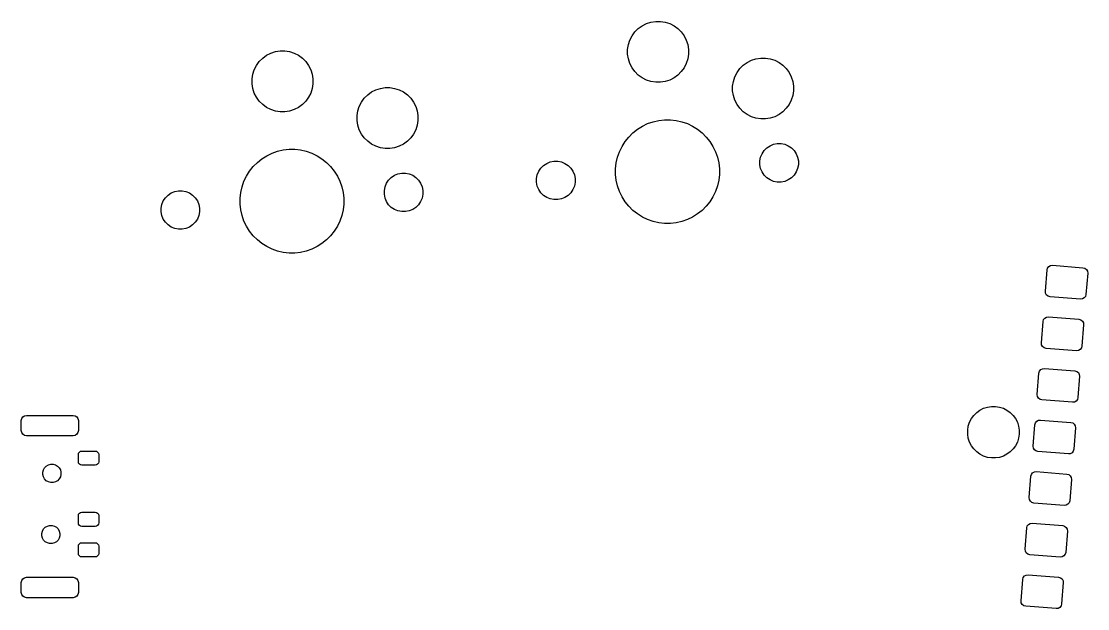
# Model space of a CAD drawing. Extents: x -174 to 104, y -33 to 58.
# Drawn here: x -174 to -121.6, y -27.1 to 1.7 of the extents above; entities that cross this region are included whole.
import ezdxf

# ---------------------------------------------------------------- set-up
doc = ezdxf.new("R2010")
doc.units = 0
doc.layers.add('BLACK', color=7, linetype='CONTINUOUS')

msp = doc.modelspace()

# ---------------------------------------------------------------- linework, layer by layer
at = {"layer": 'BLACK', "linetype": 'CONTINUOUS'}
for p, q in [((-143.523164, 1.472488), (-143.313441, 1.579347)), ((-143.313441, 1.579347), (-143.089584, 1.652083)), ((-143.089584, 1.652083), (-142.857105, 1.688904)), ((-142.857105, 1.688904), (-142.621727, 1.688904)), ((-142.621727, 1.688904), (-142.389248, 1.652083)), ((-142.389248, 1.652083), (-142.165391, 1.579347)), ((-142.165391, 1.579347), (-141.955668, 1.472488)), ((-144.018376, 0.977276), (-143.880025, 1.1677)), ((-143.880025, 1.1677), (-143.713588, 1.334137)), ((-143.713588, 1.334137), (-143.523164, 1.472488)), ((-141.955668, 1.472488), (-141.765244, 1.334137)), ((-141.765244, 1.334137), (-141.598807, 1.1677)), ((-141.598807, 1.1677), (-141.460456, 0.977276)), ((-144.234792, 0.311217), (-144.197971, 0.543696)), ((-144.197971, 0.543696), (-144.125235, 0.767553)), ((-144.125235, 0.767553), (-144.018376, 0.977276)), ((-141.460456, 0.977276), (-141.353597, 0.767553)), ((-141.353597, 0.767553), (-141.280861, 0.543696)), ((-141.280861, 0.543696), (-141.24404, 0.311217)), ((-162.156558, -0.117357), (-161.966134, 0.020994)), ((-161.966134, 0.020994), (-161.756411, 0.127853)), ((-161.756411, 0.127853), (-161.532554, 0.200589)), ((-161.532554, 0.200589), (-161.300075, 0.23741)), ((-161.300075, 0.23741), (-161.064697, 0.23741)), ((-161.064697, 0.23741), (-160.832218, 0.200589)), ((-160.832218, 0.200589), (-160.608361, 0.127853)), ((-160.608361, 0.127853), (-160.398638, 0.020994)), ((-160.398638, 0.020994), (-160.208214, -0.117357)), ((-144.234792, 0.075839), (-144.234792, 0.311217)), ((-144.197971, -0.15664), (-144.234792, 0.075839)), ((-141.24404, 0.075839), (-141.280861, -0.15664)), ((-141.24404, 0.311217), (-141.24404, 0.075839)), ((-162.568205, -0.683941), (-162.461346, -0.474218)), ((-162.461346, -0.474218), (-162.322995, -0.283794)), ((-162.322995, -0.283794), (-162.156558, -0.117357)), ((-160.208214, -0.117357), (-160.041777, -0.283794)), ((-160.041777, -0.283794), (-159.903426, -0.474218)), ((-159.903426, -0.474218), (-159.796567, -0.683941)), ((-144.125235, -0.380497), (-144.197971, -0.15664)), ((-144.018376, -0.59022), (-144.125235, -0.380497)), ((-141.353597, -0.380497), (-141.460456, -0.59022)), ((-141.280861, -0.15664), (-141.353597, -0.380497)), ((-138.722828, -0.633222), (-138.556391, -0.466785)), ((-138.556391, -0.466785), (-138.365967, -0.328434)), ((-138.365967, -0.328434), (-138.156244, -0.221575)), ((-138.156244, -0.221575), (-137.932387, -0.148839)), ((-137.932387, -0.148839), (-137.699908, -0.112018)), ((-137.699908, -0.112018), (-137.46453, -0.112018)), ((-137.46453, -0.112018), (-137.232051, -0.148839)), ((-137.232051, -0.148839), (-137.008194, -0.221575)), ((-137.008194, -0.221575), (-136.798471, -0.328434)), ((-136.798471, -0.328434), (-136.608047, -0.466785)), ((-136.608047, -0.466785), (-136.44161, -0.633222)), ((-162.677762, -1.140277), (-162.640941, -0.907798)), ((-162.640941, -0.907798), (-162.568205, -0.683941)), ((-159.796567, -0.683941), (-159.723831, -0.907798)), ((-159.723831, -0.907798), (-159.68701, -1.140277)), ((-143.880025, -0.780644), (-144.018376, -0.59022)), ((-143.713588, -0.947081), (-143.880025, -0.780644)), ((-143.523164, -1.085432), (-143.713588, -0.947081)), ((-141.765244, -0.947081), (-141.955668, -1.085432)), ((-141.598807, -0.780644), (-141.765244, -0.947081)), ((-141.460456, -0.59022), (-141.598807, -0.780644)), ((-139.040774, -1.257226), (-138.968038, -1.033369)), ((-138.968038, -1.033369), (-138.861179, -0.823646)), ((-138.861179, -0.823646), (-138.722828, -0.633222)), ((-136.44161, -0.633222), (-136.303259, -0.823646)), ((-136.303259, -0.823646), (-136.1964, -1.033369)), ((-136.1964, -1.033369), (-136.123664, -1.257226)), ((-162.677762, -1.375655), (-162.677762, -1.140277)), ((-162.640941, -1.608134), (-162.677762, -1.375655)), ((-159.68701, -1.375655), (-159.723831, -1.608134)), ((-159.68701, -1.140277), (-159.68701, -1.375655)), ((-156.375357, -1.600333), (-156.142878, -1.563512)), ((-156.142878, -1.563512), (-155.9075, -1.563512)), ((-155.9075, -1.563512), (-155.675021, -1.600333)), ((-143.313441, -1.192291), (-143.523164, -1.085432)), ((-143.089584, -1.265027), (-143.313441, -1.192291)), ((-142.857105, -1.301848), (-143.089584, -1.265027)), ((-142.621727, -1.301848), (-142.857105, -1.301848)), ((-142.389248, -1.265027), (-142.621727, -1.301848)), ((-142.165391, -1.192291), (-142.389248, -1.265027)), ((-141.955668, -1.085432), (-142.165391, -1.192291)), ((-139.077595, -1.489705), (-139.040774, -1.257226)), ((-139.077595, -1.725083), (-139.077595, -1.489705)), ((-136.123664, -1.257226), (-136.086843, -1.489705)), ((-136.086843, -1.489705), (-136.086843, -1.725083)), ((-162.568205, -1.831991), (-162.640941, -1.608134)), ((-162.461346, -2.041714), (-162.568205, -1.831991)), ((-162.322995, -2.232138), (-162.461346, -2.041714)), ((-159.903426, -2.041714), (-160.041777, -2.232138)), ((-159.796567, -1.831991), (-159.903426, -2.041714)), ((-159.723831, -1.608134), (-159.796567, -1.831991)), ((-157.304149, -2.27514), (-157.165798, -2.084716)), ((-157.165798, -2.084716), (-156.999361, -1.918279)), ((-156.999361, -1.918279), (-156.808937, -1.779928)), ((-156.808937, -1.779928), (-156.599214, -1.673069)), ((-156.599214, -1.673069), (-156.375357, -1.600333)), ((-155.675021, -1.600333), (-155.451164, -1.673069)), ((-155.451164, -1.673069), (-155.241441, -1.779928)), ((-155.241441, -1.779928), (-155.051017, -1.918279)), ((-155.051017, -1.918279), (-154.88458, -2.084716)), ((-154.88458, -2.084716), (-154.746229, -2.27514)), ((-139.040774, -1.957562), (-139.077595, -1.725083)), ((-138.968038, -2.181419), (-139.040774, -1.957562)), ((-136.123664, -1.957562), (-136.1964, -2.181419)), ((-136.086843, -1.725083), (-136.123664, -1.957562)), ((-162.156558, -2.398575), (-162.322995, -2.232138)), ((-161.966134, -2.536926), (-162.156558, -2.398575)), ((-161.756411, -2.643785), (-161.966134, -2.536926)), ((-160.398638, -2.536926), (-160.608361, -2.643785)), ((-160.208214, -2.398575), (-160.398638, -2.536926)), ((-160.041777, -2.232138), (-160.208214, -2.398575)), ((-157.483744, -2.70872), (-157.411008, -2.484863)), ((-157.411008, -2.484863), (-157.304149, -2.27514)), ((-154.746229, -2.27514), (-154.63937, -2.484863)), ((-154.63937, -2.484863), (-154.566634, -2.70872)), ((-138.861179, -2.391142), (-138.968038, -2.181419)), ((-138.722828, -2.581566), (-138.861179, -2.391142)), ((-138.556391, -2.748003), (-138.722828, -2.581566)), ((-136.44161, -2.581566), (-136.608047, -2.748003)), ((-136.303259, -2.391142), (-136.44161, -2.581566)), ((-136.1964, -2.181419), (-136.303259, -2.391142)), ((-161.532554, -2.716521), (-161.756411, -2.643785)), ((-161.300075, -2.753342), (-161.532554, -2.716521)), ((-161.064697, -2.753342), (-161.300075, -2.753342)), ((-160.832218, -2.716521), (-161.064697, -2.753342)), ((-160.608361, -2.643785), (-160.832218, -2.716521)), ((-157.520565, -2.941199), (-157.483744, -2.70872)), ((-157.520565, -3.176577), (-157.520565, -2.941199)), ((-154.566634, -2.70872), (-154.529813, -2.941199)), ((-154.529813, -2.941199), (-154.529813, -3.176577)), ((-138.365967, -2.886354), (-138.556391, -2.748003)), ((-138.156244, -2.993213), (-138.365967, -2.886354)), ((-137.932387, -3.065949), (-138.156244, -2.993213)), ((-137.699908, -3.10277), (-137.932387, -3.065949)), ((-137.46453, -3.10277), (-137.699908, -3.10277)), ((-137.232051, -3.065949), (-137.46453, -3.10277)), ((-137.008194, -2.993213), (-137.232051, -3.065949)), ((-136.798471, -2.886354), (-137.008194, -2.993213)), ((-136.608047, -2.748003), (-136.798471, -2.886354)), ((-157.483744, -3.409056), (-157.520565, -3.176577)), ((-157.411008, -3.632913), (-157.483744, -3.409056)), ((-157.304149, -3.842636), (-157.411008, -3.632913)), ((-154.63937, -3.632913), (-154.746229, -3.842636)), ((-154.566634, -3.409056), (-154.63937, -3.632913)), ((-154.529813, -3.176577), (-154.566634, -3.409056)), ((-143.975691, -3.786896), (-143.752119, -3.608604)), ((-143.752119, -3.608604), (-143.50999, -3.456464)), ((-143.50999, -3.456464), (-143.25235, -3.332391)), ((-143.25235, -3.332391), (-142.982438, -3.237945)), ((-142.982438, -3.237945), (-142.703648, -3.174313)), ((-142.703648, -3.174313), (-142.419487, -3.142296)), ((-142.419487, -3.142296), (-142.133527, -3.142296)), ((-142.133527, -3.142296), (-141.849366, -3.174313)), ((-141.849366, -3.174313), (-141.570576, -3.237945)), ((-141.570576, -3.237945), (-141.300664, -3.332391)), ((-141.300664, -3.332391), (-141.043024, -3.456464)), ((-141.043024, -3.456464), (-140.800895, -3.608604)), ((-140.800895, -3.608604), (-140.577323, -3.786896)), ((-157.165798, -4.03306), (-157.304149, -3.842636)), ((-156.999361, -4.199497), (-157.165798, -4.03306)), ((-154.88458, -4.03306), (-155.051017, -4.199497)), ((-154.746229, -3.842636), (-154.88458, -4.03306)), ((-144.356187, -4.212672), (-144.177895, -3.9891)), ((-144.177895, -3.9891), (-143.975691, -3.786896)), ((-140.577323, -3.786896), (-140.375119, -3.9891)), ((-140.375119, -3.9891), (-140.196827, -4.212672)), ((-161.69532, -4.783885), (-161.425408, -4.689439)), ((-161.425408, -4.689439), (-161.146618, -4.625807)), ((-161.146618, -4.625807), (-160.862457, -4.59379)), ((-160.862457, -4.59379), (-160.576497, -4.59379)), ((-160.576497, -4.59379), (-160.292336, -4.625807)), ((-160.292336, -4.625807), (-160.013546, -4.689439)), ((-160.013546, -4.689439), (-159.743634, -4.783885)), ((-156.808937, -4.337848), (-156.999361, -4.199497)), ((-156.599214, -4.444707), (-156.808937, -4.337848)), ((-156.375357, -4.517443), (-156.599214, -4.444707)), ((-156.142878, -4.554264), (-156.375357, -4.517443)), ((-155.9075, -4.554264), (-156.142878, -4.554264)), ((-155.675021, -4.517443), (-155.9075, -4.554264)), ((-155.451164, -4.444707), (-155.675021, -4.517443)), ((-155.241441, -4.337848), (-155.451164, -4.444707)), ((-155.051017, -4.199497), (-155.241441, -4.337848)), ((-144.726846, -4.982353), (-144.6324, -4.712441)), ((-144.6324, -4.712441), (-144.508327, -4.454801)), ((-144.508327, -4.454801), (-144.356187, -4.212672)), ((-140.196827, -4.212672), (-140.044687, -4.454801)), ((-140.044687, -4.454801), (-139.920614, -4.712441)), ((-139.920614, -4.712441), (-139.826168, -4.982353)), ((-137.631287, -4.808932), (-137.527822, -4.654085)), ((-137.527822, -4.654085), (-137.396136, -4.522399)), ((-137.396136, -4.522399), (-137.241289, -4.418934)), ((-137.241289, -4.418934), (-137.069232, -4.347666)), ((-137.069232, -4.347666), (-136.886578, -4.311334)), ((-136.886578, -4.311334), (-136.700346, -4.311334)), ((-136.700346, -4.311334), (-136.517692, -4.347666)), ((-136.517692, -4.347666), (-136.345635, -4.418934)), ((-136.345635, -4.418934), (-136.190788, -4.522399)), ((-136.190788, -4.522399), (-136.059102, -4.654085)), ((-136.059102, -4.654085), (-135.955637, -4.808932)), ((-162.418661, -5.23839), (-162.195089, -5.060098)), ((-162.195089, -5.060098), (-161.95296, -4.907958)), ((-161.95296, -4.907958), (-161.69532, -4.783885)), ((-159.743634, -4.783885), (-159.485994, -4.907958)), ((-159.485994, -4.907958), (-159.243865, -5.060098)), ((-159.243865, -5.060098), (-159.020293, -5.23839)), ((-148.207379, -5.281984), (-148.035322, -5.210716)), ((-148.035322, -5.210716), (-147.852668, -5.174384)), ((-147.852668, -5.174384), (-147.666436, -5.174384)), ((-147.666436, -5.174384), (-147.483782, -5.210716)), ((-147.483782, -5.210716), (-147.311725, -5.281984)), ((-144.790478, -5.261143), (-144.726846, -4.982353)), ((-139.826168, -4.982353), (-139.762536, -5.261143)), ((-137.738887, -5.163643), (-137.702555, -4.980989)), ((-137.738887, -5.349875), (-137.738887, -5.163643)), ((-137.702555, -4.980989), (-137.631287, -4.808932)), ((-135.955637, -4.808932), (-135.884369, -4.980989)), ((-135.884369, -4.980989), (-135.848037, -5.163643)), ((-135.848037, -5.163643), (-135.848037, -5.349875)), ((-162.951297, -5.906295), (-162.799157, -5.664166)), ((-162.799157, -5.664166), (-162.620865, -5.440594)), ((-162.620865, -5.440594), (-162.418661, -5.23839)), ((-159.020293, -5.23839), (-158.818089, -5.440594)), ((-158.818089, -5.440594), (-158.639797, -5.664166)), ((-158.639797, -5.664166), (-158.487657, -5.906295)), ((-148.668645, -5.844039), (-148.597377, -5.671982)), ((-148.597377, -5.671982), (-148.493912, -5.517135)), ((-148.493912, -5.517135), (-148.362226, -5.385449)), ((-148.362226, -5.385449), (-148.207379, -5.281984)), ((-147.311725, -5.281984), (-147.156878, -5.385449)), ((-147.156878, -5.385449), (-147.025192, -5.517135)), ((-147.025192, -5.517135), (-146.921727, -5.671982)), ((-146.921727, -5.671982), (-146.850459, -5.844039)), ((-144.822495, -5.545304), (-144.790478, -5.261143)), ((-144.822495, -5.831264), (-144.822495, -5.545304)), ((-139.762536, -5.261143), (-139.730519, -5.545304)), ((-139.730519, -5.545304), (-139.730519, -5.831264)), ((-137.702555, -5.532529), (-137.738887, -5.349875)), ((-137.631287, -5.704586), (-137.702555, -5.532529)), ((-137.527822, -5.859433), (-137.631287, -5.704586)), ((-135.955637, -5.704586), (-136.059102, -5.859433)), ((-135.884369, -5.532529), (-135.955637, -5.704586)), ((-135.848037, -5.349875), (-135.884369, -5.532529)), ((-163.169816, -6.433847), (-163.07537, -6.163935)), ((-163.07537, -6.163935), (-162.951297, -5.906295)), ((-158.487657, -5.906295), (-158.363584, -6.163935)), ((-158.363584, -6.163935), (-158.269138, -6.433847)), ((-156.145525, -6.432483), (-156.074257, -6.260426)), ((-156.074257, -6.260426), (-155.970792, -6.105579)), ((-155.970792, -6.105579), (-155.839106, -5.973893)), ((-155.839106, -5.973893), (-155.684259, -5.870428)), ((-155.684259, -5.870428), (-155.512202, -5.79916)), ((-155.512202, -5.79916), (-155.329548, -5.762828)), ((-155.329548, -5.762828), (-155.143316, -5.762828)), ((-155.143316, -5.762828), (-154.960662, -5.79916)), ((-154.960662, -5.79916), (-154.788605, -5.870428)), ((-154.788605, -5.870428), (-154.633758, -5.973893)), ((-154.633758, -5.973893), (-154.502072, -6.105579)), ((-154.502072, -6.105579), (-154.398607, -6.260426)), ((-154.398607, -6.260426), (-154.327339, -6.432483)), ((-148.704977, -6.026693), (-148.668645, -5.844039)), ((-148.704977, -6.212925), (-148.704977, -6.026693)), ((-148.668645, -6.395579), (-148.704977, -6.212925)), ((-146.850459, -5.844039), (-146.814127, -6.026693)), ((-146.814127, -6.212925), (-146.850459, -6.395579)), ((-146.814127, -6.026693), (-146.814127, -6.212925)), ((-144.790478, -6.115425), (-144.822495, -5.831264)), ((-144.726846, -6.394215), (-144.790478, -6.115425)), ((-139.762536, -6.115425), (-139.826168, -6.394215)), ((-139.730519, -5.831264), (-139.762536, -6.115425)), ((-137.396136, -5.991119), (-137.527822, -5.859433)), ((-137.241289, -6.094584), (-137.396136, -5.991119)), ((-137.069232, -6.165852), (-137.241289, -6.094584)), ((-136.886578, -6.202184), (-137.069232, -6.165852)), ((-136.700346, -6.202184), (-136.886578, -6.202184)), ((-136.517692, -6.165852), (-136.700346, -6.202184)), ((-136.345635, -6.094584), (-136.517692, -6.165852)), ((-136.190788, -5.991119), (-136.345635, -6.094584)), ((-136.059102, -5.859433), (-136.190788, -5.991119)), ((-166.805196, -6.836943), (-166.650349, -6.733478)), ((-166.650349, -6.733478), (-166.478292, -6.66221)), ((-166.478292, -6.66221), (-166.295638, -6.625878)), ((-166.295638, -6.625878), (-166.109406, -6.625878)), ((-166.109406, -6.625878), (-165.926752, -6.66221)), ((-165.926752, -6.66221), (-165.754695, -6.733478)), ((-165.754695, -6.733478), (-165.599848, -6.836943)), ((-163.265465, -6.996798), (-163.233448, -6.712637)), ((-163.233448, -6.712637), (-163.169816, -6.433847)), ((-158.269138, -6.433847), (-158.205506, -6.712637)), ((-158.205506, -6.712637), (-158.173489, -6.996798)), ((-156.181857, -6.615137), (-156.145525, -6.432483)), ((-156.181857, -6.801369), (-156.181857, -6.615137)), ((-156.145525, -6.984023), (-156.181857, -6.801369)), ((-154.327339, -6.432483), (-154.291007, -6.615137)), ((-154.291007, -6.801369), (-154.327339, -6.984023)), ((-154.291007, -6.615137), (-154.291007, -6.801369)), ((-148.597377, -6.567636), (-148.668645, -6.395579)), ((-148.493912, -6.722483), (-148.597377, -6.567636)), ((-148.362226, -6.854169), (-148.493912, -6.722483)), ((-147.025192, -6.722483), (-147.156878, -6.854169)), ((-146.921727, -6.567636), (-147.025192, -6.722483)), ((-146.850459, -6.395579), (-146.921727, -6.567636)), ((-144.6324, -6.664127), (-144.726846, -6.394215)), ((-144.508327, -6.921767), (-144.6324, -6.664127)), ((-139.920614, -6.664127), (-140.044687, -6.921767)), ((-139.826168, -6.394215), (-139.920614, -6.664127)), ((-167.147947, -7.478187), (-167.111615, -7.295533)), ((-167.111615, -7.295533), (-167.040347, -7.123476)), ((-167.040347, -7.123476), (-166.936882, -6.968629)), ((-166.936882, -6.968629), (-166.805196, -6.836943)), ((-165.599848, -6.836943), (-165.468162, -6.968629)), ((-165.468162, -6.968629), (-165.364697, -7.123476)), ((-165.364697, -7.123476), (-165.293429, -7.295533)), ((-165.293429, -7.295533), (-165.257097, -7.478187)), ((-163.265465, -7.282758), (-163.265465, -6.996798)), ((-163.233448, -7.566919), (-163.265465, -7.282758)), ((-158.173489, -7.282758), (-158.205506, -7.566919)), ((-158.173489, -6.996798), (-158.173489, -7.282758)), ((-156.074257, -7.15608), (-156.145525, -6.984023)), ((-155.970792, -7.310927), (-156.074257, -7.15608)), ((-155.839106, -7.442613), (-155.970792, -7.310927)), ((-154.502072, -7.310927), (-154.633758, -7.442613)), ((-154.398607, -7.15608), (-154.502072, -7.310927)), ((-154.327339, -6.984023), (-154.398607, -7.15608)), ((-148.207379, -6.957634), (-148.362226, -6.854169)), ((-148.035322, -7.028902), (-148.207379, -6.957634)), ((-147.852668, -7.065234), (-148.035322, -7.028902)), ((-147.666436, -7.065234), (-147.852668, -7.065234)), ((-147.483782, -7.028902), (-147.666436, -7.065234)), ((-147.311725, -6.957634), (-147.483782, -7.028902)), ((-147.156878, -6.854169), (-147.311725, -6.957634)), ((-144.356187, -7.163896), (-144.508327, -6.921767)), ((-144.177895, -7.387468), (-144.356187, -7.163896)), ((-140.196827, -7.163896), (-140.375119, -7.387468)), ((-140.044687, -6.921767), (-140.196827, -7.163896)), ((-167.147947, -7.664419), (-167.147947, -7.478187)), ((-167.111615, -7.847073), (-167.147947, -7.664419)), ((-167.040347, -8.01913), (-167.111615, -7.847073)), ((-165.293429, -7.847073), (-165.364697, -8.01913)), ((-165.257097, -7.664419), (-165.293429, -7.847073)), ((-165.257097, -7.478187), (-165.257097, -7.664419)), ((-163.169816, -7.845709), (-163.233448, -7.566919)), ((-163.07537, -8.115621), (-163.169816, -7.845709)), ((-158.269138, -7.845709), (-158.363584, -8.115621)), ((-158.205506, -7.566919), (-158.269138, -7.845709)), ((-155.684259, -7.546078), (-155.839106, -7.442613)), ((-155.512202, -7.617346), (-155.684259, -7.546078)), ((-155.329548, -7.653678), (-155.512202, -7.617346)), ((-155.143316, -7.653678), (-155.329548, -7.653678)), ((-154.960662, -7.617346), (-155.143316, -7.653678)), ((-154.788605, -7.546078), (-154.960662, -7.617346)), ((-154.633758, -7.442613), (-154.788605, -7.546078)), ((-143.975691, -7.589672), (-144.177895, -7.387468)), ((-143.752119, -7.767964), (-143.975691, -7.589672)), ((-143.50999, -7.920104), (-143.752119, -7.767964)), ((-140.800895, -7.767964), (-141.043024, -7.920104)), ((-140.577323, -7.589672), (-140.800895, -7.767964)), ((-140.375119, -7.387468), (-140.577323, -7.589672)), ((-166.936882, -8.173977), (-167.040347, -8.01913)), ((-166.805196, -8.305663), (-166.936882, -8.173977)), ((-166.650349, -8.409128), (-166.805196, -8.305663)), ((-165.599848, -8.305663), (-165.754695, -8.409128)), ((-165.468162, -8.173977), (-165.599848, -8.305663)), ((-165.364697, -8.01913), (-165.468162, -8.173977)), ((-162.951297, -8.373261), (-163.07537, -8.115621)), ((-162.799157, -8.61539), (-162.951297, -8.373261)), ((-158.487657, -8.373261), (-158.639797, -8.61539)), ((-158.363584, -8.115621), (-158.487657, -8.373261)), ((-143.25235, -8.044177), (-143.50999, -7.920104)), ((-142.982438, -8.138623), (-143.25235, -8.044177)), ((-142.703648, -8.202255), (-142.982438, -8.138623)), ((-142.419487, -8.234272), (-142.703648, -8.202255)), ((-142.133527, -8.234272), (-142.419487, -8.234272)), ((-141.849366, -8.202255), (-142.133527, -8.234272)), ((-141.570576, -8.138623), (-141.849366, -8.202255)), ((-141.300664, -8.044177), (-141.570576, -8.138623)), ((-141.043024, -7.920104), (-141.300664, -8.044177)), ((-166.478292, -8.480396), (-166.650349, -8.409128)), ((-166.295638, -8.516728), (-166.478292, -8.480396)), ((-166.109406, -8.516728), (-166.295638, -8.516728)), ((-165.926752, -8.480396), (-166.109406, -8.516728)), ((-165.754695, -8.409128), (-165.926752, -8.480396)), ((-162.620865, -8.838962), (-162.799157, -8.61539)), ((-162.418661, -9.041166), (-162.620865, -8.838962)), ((-158.818089, -8.838962), (-159.020293, -9.041166)), ((-158.639797, -8.61539), (-158.818089, -8.838962)), ((-162.195089, -9.219458), (-162.418661, -9.041166)), ((-161.95296, -9.371598), (-162.195089, -9.219458)), ((-161.69532, -9.495671), (-161.95296, -9.371598)), ((-159.485994, -9.371598), (-159.743634, -9.495671)), ((-159.243865, -9.219458), (-159.485994, -9.371598)), ((-159.020293, -9.041166), (-159.243865, -9.219458)), ((-161.425408, -9.590117), (-161.69532, -9.495671)), ((-161.146618, -9.653749), (-161.425408, -9.590117)), ((-160.862457, -9.685766), (-161.146618, -9.653749)), ((-160.576497, -9.685766), (-160.862457, -9.685766)), ((-160.292336, -9.653749), (-160.576497, -9.685766)), ((-160.013546, -9.590117), (-160.292336, -9.653749)), ((-159.743634, -9.495671), (-160.013546, -9.590117)), ((-123.636235, -10.516376), (-123.609758, -10.422493)), ((-123.609758, -10.422493), (-123.549368, -10.345889)), ((-123.549368, -10.345889), (-123.46426, -10.298227)), ((-123.46426, -10.298227), (-123.367391, -10.286762)), ((-123.367391, -10.286762), (-121.872015, -10.40445)), ((-121.872015, -10.40445), (-121.778132, -10.430928)), ((-121.778132, -10.430928), (-121.701528, -10.491317)), ((-123.718617, -11.56314), (-123.636235, -10.516376)), ((-121.642401, -10.673294), (-121.724783, -11.720058)), ((-121.701528, -10.491317), (-121.653866, -10.576425)), ((-121.653866, -10.576425), (-121.642401, -10.673294)), ((-123.707152, -11.660009), (-123.718617, -11.56314)), ((-123.65949, -11.745117), (-123.707152, -11.660009)), ((-123.582886, -11.805506), (-123.65949, -11.745117)), ((-123.489003, -11.831984), (-123.582886, -11.805506)), ((-121.993627, -11.949672), (-123.489003, -11.831984)), ((-121.896758, -11.938207), (-121.993627, -11.949672)), ((-121.81165, -11.890545), (-121.896758, -11.938207)), ((-121.75126, -11.813941), (-121.81165, -11.890545)), ((-121.724783, -11.720058), (-121.75126, -11.813941)), ((-123.917903, -14.09531), (-123.835521, -13.048546)), ((-123.835521, -13.048546), (-123.809044, -12.954663)), ((-123.809044, -12.954663), (-123.748654, -12.878059)), ((-123.748654, -12.878059), (-123.663546, -12.830397)), ((-123.663546, -12.830397), (-123.566677, -12.818932)), ((-123.566677, -12.818932), (-122.071301, -12.93662)), ((-122.071301, -12.93662), (-121.977418, -12.963098)), ((-121.977418, -12.963098), (-121.900814, -13.023487)), ((-121.900814, -13.023487), (-121.853152, -13.108595)), ((-121.841687, -13.205464), (-121.924069, -14.252228)), ((-121.853152, -13.108595), (-121.841687, -13.205464)), ((-123.906438, -14.192179), (-123.917903, -14.09531)), ((-123.858776, -14.277287), (-123.906438, -14.192179)), ((-123.782172, -14.337676), (-123.858776, -14.277287)), ((-123.688289, -14.364154), (-123.782172, -14.337676)), ((-122.192913, -14.481842), (-123.688289, -14.364154)), ((-122.096044, -14.470377), (-122.192913, -14.481842)), ((-122.010936, -14.422715), (-122.096044, -14.470377)), ((-121.950546, -14.346111), (-122.010936, -14.422715)), ((-121.924069, -14.252228), (-121.950546, -14.346111)), ((-124.117189, -16.62748), (-124.034807, -15.580716)), ((-124.034807, -15.580716), (-124.00833, -15.486833)), ((-124.00833, -15.486833), (-123.94794, -15.410229)), ((-123.94794, -15.410229), (-123.862832, -15.362567)), ((-123.862832, -15.362567), (-123.765963, -15.351102)), ((-123.765963, -15.351102), (-122.270587, -15.46879)), ((-122.270587, -15.46879), (-122.176704, -15.495268)), ((-122.176704, -15.495268), (-122.1001, -15.555657)), ((-122.1001, -15.555657), (-122.052438, -15.640765)), ((-122.052438, -15.640765), (-122.040973, -15.737634)), ((-122.040973, -15.737634), (-122.123355, -16.784398)), ((-124.105724, -16.724349), (-124.117189, -16.62748)), ((-124.058062, -16.809457), (-124.105724, -16.724349)), ((-126.75482, -17.306047), (-126.565288, -17.244464)), ((-126.565288, -17.244464), (-126.368455, -17.213289)), ((-126.368455, -17.213289), (-126.169169, -17.213289)), ((-126.169169, -17.213289), (-125.972336, -17.244464)), ((-125.972336, -17.244464), (-125.782804, -17.306047)), ((-123.981458, -16.869846), (-124.058062, -16.809457)), ((-123.887575, -16.896324), (-123.981458, -16.869846)), ((-122.392199, -17.014012), (-123.887575, -16.896324)), ((-122.29533, -17.002547), (-122.392199, -17.014012)), ((-122.210222, -16.954885), (-122.29533, -17.002547)), ((-122.149832, -16.878281), (-122.210222, -16.954885)), ((-122.123355, -16.784398), (-122.149832, -16.878281)), ((-173.989774, -17.80779), (-173.935581, -17.726684)), ((-173.935581, -17.726684), (-173.854475, -17.672491)), ((-173.854475, -17.672491), (-173.758804, -17.653461)), ((-173.758804, -17.653461), (-171.458804, -17.653461)), ((-171.458804, -17.653461), (-171.363133, -17.672491)), ((-171.363133, -17.672491), (-171.282027, -17.726684)), ((-171.282027, -17.726684), (-171.227834, -17.80779)), ((-127.351665, -17.815801), (-127.234528, -17.654575)), ((-127.234528, -17.654575), (-127.093611, -17.513658)), ((-127.093611, -17.513658), (-126.932385, -17.396521)), ((-126.932385, -17.396521), (-126.75482, -17.306047)), ((-125.782804, -17.306047), (-125.605239, -17.396521)), ((-125.605239, -17.396521), (-125.444013, -17.513658)), ((-125.444013, -17.513658), (-125.303096, -17.654575)), ((-125.303096, -17.654575), (-125.185959, -17.815801)), ((-174.008804, -17.903461), (-173.989774, -17.80779)), ((-174.008804, -18.403461), (-174.008804, -17.903461)), ((-171.227834, -17.80779), (-171.208804, -17.903461)), ((-171.208804, -17.903461), (-171.208804, -18.403461)), ((-127.534897, -18.379731), (-127.503722, -18.182898)), ((-127.503722, -18.182898), (-127.442139, -17.993366)), ((-127.442139, -17.993366), (-127.351665, -17.815801)), ((-125.185959, -17.815801), (-125.095485, -17.993366)), ((-125.095485, -17.993366), (-125.033902, -18.182898)), ((-125.033902, -18.182898), (-125.002727, -18.379731)), ((-124.316475, -19.15965), (-124.234093, -18.112886)), ((-124.234093, -18.112886), (-124.207616, -18.019003)), ((-124.207616, -18.019003), (-124.147226, -17.942399)), ((-124.147226, -17.942399), (-124.062118, -17.894737)), ((-124.062118, -17.894737), (-123.965249, -17.883272)), ((-123.965249, -17.883272), (-122.469873, -18.00096)), ((-122.469873, -18.00096), (-122.37599, -18.027438)), ((-122.37599, -18.027438), (-122.299386, -18.087827)), ((-122.240259, -18.269804), (-122.322641, -19.316568)), ((-122.299386, -18.087827), (-122.251724, -18.172935)), ((-122.251724, -18.172935), (-122.240259, -18.269804)), ((-173.989774, -18.499132), (-174.008804, -18.403461)), ((-173.935581, -18.580238), (-173.989774, -18.499132)), ((-173.854475, -18.634431), (-173.935581, -18.580238)), ((-173.758804, -18.653461), (-173.854475, -18.634431)), ((-171.458804, -18.653461), (-173.758804, -18.653461)), ((-171.363133, -18.634431), (-171.458804, -18.653461)), ((-171.282027, -18.580238), (-171.363133, -18.634431)), ((-171.227834, -18.499132), (-171.282027, -18.580238)), ((-171.208804, -18.403461), (-171.227834, -18.499132)), ((-127.534897, -18.579017), (-127.534897, -18.379731)), ((-127.503722, -18.77585), (-127.534897, -18.579017)), ((-127.442139, -18.965382), (-127.503722, -18.77585)), ((-125.033902, -18.77585), (-125.095485, -18.965382)), ((-125.002727, -18.579017), (-125.033902, -18.77585)), ((-125.002727, -18.379731), (-125.002727, -18.579017)), ((-127.351665, -19.142947), (-127.442139, -18.965382)), ((-127.234528, -19.304173), (-127.351665, -19.142947)), ((-127.093611, -19.44509), (-127.234528, -19.304173)), ((-125.303096, -19.304173), (-125.444013, -19.44509)), ((-125.185959, -19.142947), (-125.303096, -19.304173)), ((-125.095485, -18.965382), (-125.185959, -19.142947)), ((-124.30501, -19.256519), (-124.316475, -19.15965)), ((-124.257348, -19.341627), (-124.30501, -19.256519)), ((-124.180744, -19.402016), (-124.257348, -19.341627)), ((-122.322641, -19.316568), (-122.349118, -19.410451)), ((-171.208804, -19.578461), (-171.195483, -19.511491)), ((-171.208804, -19.928461), (-171.208804, -19.578461)), ((-171.195483, -19.511491), (-171.157548, -19.454717)), ((-171.157548, -19.454717), (-171.100774, -19.416782)), ((-171.100774, -19.416782), (-171.033804, -19.403461)), ((-171.033804, -19.403461), (-170.383804, -19.403461)), ((-170.383804, -19.403461), (-170.316834, -19.416782)), ((-170.316834, -19.416782), (-170.26006, -19.454717)), ((-170.26006, -19.454717), (-170.222125, -19.511491)), ((-170.222125, -19.511491), (-170.208804, -19.578461)), ((-170.208804, -19.578461), (-170.208804, -19.928461)), ((-126.932385, -19.562227), (-127.093611, -19.44509)), ((-126.75482, -19.652701), (-126.932385, -19.562227)), ((-126.565288, -19.714284), (-126.75482, -19.652701)), ((-126.368455, -19.745459), (-126.565288, -19.714284)), ((-126.169169, -19.745459), (-126.368455, -19.745459)), ((-125.972336, -19.714284), (-126.169169, -19.745459)), ((-125.782804, -19.652701), (-125.972336, -19.714284)), ((-125.605239, -19.562227), (-125.782804, -19.652701)), ((-125.444013, -19.44509), (-125.605239, -19.562227)), ((-124.086861, -19.428494), (-124.180744, -19.402016)), ((-122.591485, -19.546182), (-124.086861, -19.428494)), ((-122.494616, -19.534717), (-122.591485, -19.546182)), ((-122.409508, -19.487055), (-122.494616, -19.534717)), ((-122.349118, -19.410451), (-122.409508, -19.487055)), ((-172.954954, -20.444724), (-172.92455, -20.331253)), ((-172.92455, -20.331253), (-172.865813, -20.229518)), ((-172.865813, -20.229518), (-172.782747, -20.146452)), ((-172.782747, -20.146452), (-172.681012, -20.087715)), ((-172.681012, -20.087715), (-172.567541, -20.057311)), ((-172.567541, -20.057311), (-172.450067, -20.057311)), ((-172.450067, -20.057311), (-172.336596, -20.087715)), ((-172.336596, -20.087715), (-172.234861, -20.146452)), ((-172.234861, -20.146452), (-172.151795, -20.229518)), ((-172.151795, -20.229518), (-172.093058, -20.331253)), ((-172.093058, -20.331253), (-172.062654, -20.444724)), ((-171.195483, -19.995431), (-171.208804, -19.928461)), ((-171.157548, -20.052205), (-171.195483, -19.995431)), ((-171.100774, -20.09014), (-171.157548, -20.052205)), ((-171.033804, -20.103461), (-171.100774, -20.09014)), ((-170.383804, -20.103461), (-171.033804, -20.103461)), ((-170.316834, -20.09014), (-170.383804, -20.103461)), ((-170.26006, -20.052205), (-170.316834, -20.09014)), ((-170.222125, -19.995431), (-170.26006, -20.052205)), ((-170.208804, -19.928461), (-170.222125, -19.995431)), ((-124.261404, -20.426907), (-124.164535, -20.415442)), ((-124.164535, -20.415442), (-122.669159, -20.53313)), ((-172.954954, -20.562198), (-172.954954, -20.444724)), ((-172.92455, -20.675669), (-172.954954, -20.562198)), ((-172.865813, -20.777404), (-172.92455, -20.675669)), ((-172.782747, -20.86047), (-172.865813, -20.777404)), ((-172.681012, -20.919207), (-172.782747, -20.86047)), ((-172.567541, -20.949611), (-172.681012, -20.919207)), ((-172.336596, -20.919207), (-172.450067, -20.949611)), ((-172.234861, -20.86047), (-172.336596, -20.919207)), ((-172.151795, -20.777404), (-172.234861, -20.86047)), ((-172.093058, -20.675669), (-172.151795, -20.777404)), ((-172.062654, -20.562198), (-172.093058, -20.675669)), ((-172.062654, -20.444724), (-172.062654, -20.562198)), ((-124.515761, -21.69182), (-124.433379, -20.645056)), ((-124.433379, -20.645056), (-124.406902, -20.551173)), ((-124.406902, -20.551173), (-124.346512, -20.474569)), ((-124.346512, -20.474569), (-124.261404, -20.426907)), ((-122.669159, -20.53313), (-122.575276, -20.559608)), ((-122.575276, -20.559608), (-122.498672, -20.619997)), ((-122.439545, -20.801974), (-122.521927, -21.848738)), ((-122.498672, -20.619997), (-122.45101, -20.705105)), ((-122.45101, -20.705105), (-122.439545, -20.801974)), ((-172.450067, -20.949611), (-172.567541, -20.949611)), ((-124.504296, -21.788689), (-124.515761, -21.69182)), ((-124.456634, -21.873797), (-124.504296, -21.788689)), ((-124.38003, -21.934186), (-124.456634, -21.873797)), ((-124.286147, -21.960664), (-124.38003, -21.934186)), ((-122.790771, -22.078352), (-124.286147, -21.960664)), ((-122.548404, -21.942621), (-122.608794, -22.019225)), ((-122.521927, -21.848738), (-122.548404, -21.942621)), ((-171.208804, -22.578461), (-171.195483, -22.511491)), ((-171.195483, -22.511491), (-171.157548, -22.454717)), ((-171.157548, -22.454717), (-171.100774, -22.416782)), ((-171.100774, -22.416782), (-171.033804, -22.403461)), ((-171.033804, -22.403461), (-170.383804, -22.403461)), ((-170.383804, -22.403461), (-170.316834, -22.416782)), ((-170.316834, -22.416782), (-170.26006, -22.454717)), ((-170.26006, -22.454717), (-170.222125, -22.511491)), ((-170.222125, -22.511491), (-170.208804, -22.578461)), ((-122.693902, -22.066887), (-122.790771, -22.078352)), ((-122.608794, -22.019225), (-122.693902, -22.066887)), ((-171.208804, -22.928461), (-171.208804, -22.578461)), ((-171.195483, -22.995431), (-171.208804, -22.928461)), ((-171.157548, -23.052205), (-171.195483, -22.995431)), ((-170.222125, -22.995431), (-170.26006, -23.052205)), ((-170.208804, -22.928461), (-170.222125, -22.995431)), ((-170.208804, -22.578461), (-170.208804, -22.928461)), ((-124.606188, -23.083343), (-124.545798, -23.006739)), ((-124.545798, -23.006739), (-124.46069, -22.959077)), ((-124.46069, -22.959077), (-124.363821, -22.947612)), ((-124.363821, -22.947612), (-122.868445, -23.0653)), ((-173.004954, -23.444724), (-172.97455, -23.331253)), ((-173.004954, -23.562198), (-173.004954, -23.444724)), ((-172.97455, -23.675669), (-173.004954, -23.562198)), ((-172.97455, -23.331253), (-172.915813, -23.229518)), ((-172.915813, -23.229518), (-172.832747, -23.146452)), ((-172.832747, -23.146452), (-172.731012, -23.087715)), ((-172.731012, -23.087715), (-172.617541, -23.057311)), ((-172.617541, -23.057311), (-172.500067, -23.057311)), ((-172.500067, -23.057311), (-172.386596, -23.087715)), ((-172.386596, -23.087715), (-172.284861, -23.146452)), ((-172.284861, -23.146452), (-172.201795, -23.229518)), ((-172.201795, -23.229518), (-172.143058, -23.331253)), ((-172.143058, -23.331253), (-172.112654, -23.444724)), ((-172.112654, -23.562198), (-172.143058, -23.675669)), ((-172.112654, -23.444724), (-172.112654, -23.562198)), ((-171.100774, -23.09014), (-171.157548, -23.052205)), ((-171.033804, -23.103461), (-171.100774, -23.09014)), ((-170.383804, -23.103461), (-171.033804, -23.103461)), ((-170.316834, -23.09014), (-170.383804, -23.103461)), ((-170.26006, -23.052205), (-170.316834, -23.09014)), ((-124.715047, -24.22399), (-124.632665, -23.177226)), ((-124.632665, -23.177226), (-124.606188, -23.083343)), ((-122.868445, -23.0653), (-122.774562, -23.091778)), ((-122.774562, -23.091778), (-122.697958, -23.152167)), ((-122.638831, -23.334144), (-122.721213, -24.380908)), ((-122.697958, -23.152167), (-122.650296, -23.237275)), ((-122.650296, -23.237275), (-122.638831, -23.334144)), ((-172.915813, -23.777404), (-172.97455, -23.675669)), ((-172.832747, -23.86047), (-172.915813, -23.777404)), ((-172.731012, -23.919207), (-172.832747, -23.86047)), ((-172.617541, -23.949611), (-172.731012, -23.919207)), ((-172.500067, -23.949611), (-172.617541, -23.949611)), ((-172.386596, -23.919207), (-172.500067, -23.949611)), ((-172.284861, -23.86047), (-172.386596, -23.919207)), ((-172.201795, -23.777404), (-172.284861, -23.86047)), ((-172.143058, -23.675669), (-172.201795, -23.777404)), ((-171.208804, -24.078461), (-171.195483, -24.011491)), ((-171.208804, -24.428461), (-171.208804, -24.078461)), ((-171.195483, -24.011491), (-171.157548, -23.954717)), ((-171.157548, -23.954717), (-171.100774, -23.916782)), ((-171.100774, -23.916782), (-171.033804, -23.903461)), ((-171.033804, -23.903461), (-170.383804, -23.903461)), ((-170.383804, -23.903461), (-170.316834, -23.916782)), ((-170.316834, -23.916782), (-170.26006, -23.954717)), ((-170.26006, -23.954717), (-170.222125, -24.011491)), ((-170.222125, -24.011491), (-170.208804, -24.078461)), ((-170.208804, -24.078461), (-170.208804, -24.428461)), ((-171.195483, -24.495431), (-171.208804, -24.428461)), ((-171.157548, -24.552205), (-171.195483, -24.495431)), ((-171.100774, -24.59014), (-171.157548, -24.552205)), ((-171.033804, -24.603461), (-171.100774, -24.59014)), ((-170.383804, -24.603461), (-171.033804, -24.603461)), ((-170.316834, -24.59014), (-170.383804, -24.603461)), ((-170.26006, -24.552205), (-170.316834, -24.59014)), ((-170.222125, -24.495431), (-170.26006, -24.552205)), ((-170.208804, -24.428461), (-170.222125, -24.495431)), ((-124.703582, -24.320859), (-124.715047, -24.22399)), ((-124.65592, -24.405967), (-124.703582, -24.320859)), ((-124.579316, -24.466356), (-124.65592, -24.405967)), ((-124.485433, -24.492834), (-124.579316, -24.466356)), ((-122.990057, -24.610522), (-124.485433, -24.492834)), ((-122.893188, -24.599057), (-122.990057, -24.610522)), ((-122.80808, -24.551395), (-122.893188, -24.599057)), ((-122.74769, -24.474791), (-122.80808, -24.551395)), ((-122.721213, -24.380908), (-122.74769, -24.474791)), ((-173.935581, -25.676684), (-173.854475, -25.622491)), ((-173.854475, -25.622491), (-173.758804, -25.603461)), ((-173.758804, -25.603461), (-171.458804, -25.603461)), ((-171.458804, -25.603461), (-171.363133, -25.622491)), ((-171.363133, -25.622491), (-171.282027, -25.676684)), ((-124.831951, -25.709396), (-124.805474, -25.615513)), ((-124.805474, -25.615513), (-124.745084, -25.538909)), ((-124.745084, -25.538909), (-124.659976, -25.491247)), ((-124.659976, -25.491247), (-124.563107, -25.479782)), ((-124.563107, -25.479782), (-123.067731, -25.59747)), ((-123.067731, -25.59747), (-122.973848, -25.623948)), ((-122.973848, -25.623948), (-122.897244, -25.684337)), ((-174.008804, -25.853461), (-173.989774, -25.75779)), ((-174.008804, -26.353461), (-174.008804, -25.853461)), ((-173.989774, -25.75779), (-173.935581, -25.676684)), ((-171.282027, -25.676684), (-171.227834, -25.75779)), ((-171.227834, -25.75779), (-171.208804, -25.853461)), ((-171.208804, -25.853461), (-171.208804, -26.353461)), ((-124.914333, -26.75616), (-124.831951, -25.709396)), ((-122.838117, -25.866314), (-122.920499, -26.913078)), ((-122.897244, -25.684337), (-122.849582, -25.769445)), ((-122.849582, -25.769445), (-122.838117, -25.866314)), ((-173.989774, -26.449132), (-174.008804, -26.353461)), ((-173.935581, -26.530238), (-173.989774, -26.449132)), ((-173.854475, -26.584431), (-173.935581, -26.530238)), ((-173.758804, -26.603461), (-173.854475, -26.584431)), ((-171.458804, -26.603461), (-173.758804, -26.603461)), ((-171.363133, -26.584431), (-171.458804, -26.603461)), ((-171.282027, -26.530238), (-171.363133, -26.584431)), ((-171.227834, -26.449132), (-171.282027, -26.530238)), ((-171.208804, -26.353461), (-171.227834, -26.449132)), ((-124.902868, -26.853029), (-124.914333, -26.75616)), ((-124.855206, -26.938137), (-124.902868, -26.853029)), ((-124.778602, -26.998526), (-124.855206, -26.938137)), ((-124.684719, -27.025004), (-124.778602, -26.998526)), ((-123.189343, -27.142692), (-124.684719, -27.025004)), ((-123.092474, -27.131227), (-123.189343, -27.142692)), ((-123.007366, -27.083565), (-123.092474, -27.131227)), ((-122.946976, -27.006961), (-123.007366, -27.083565)), ((-122.920499, -26.913078), (-122.946976, -27.006961))]:
    msp.add_line(p, q, dxfattribs=at)

doc.saveas('drawing.dxf')
